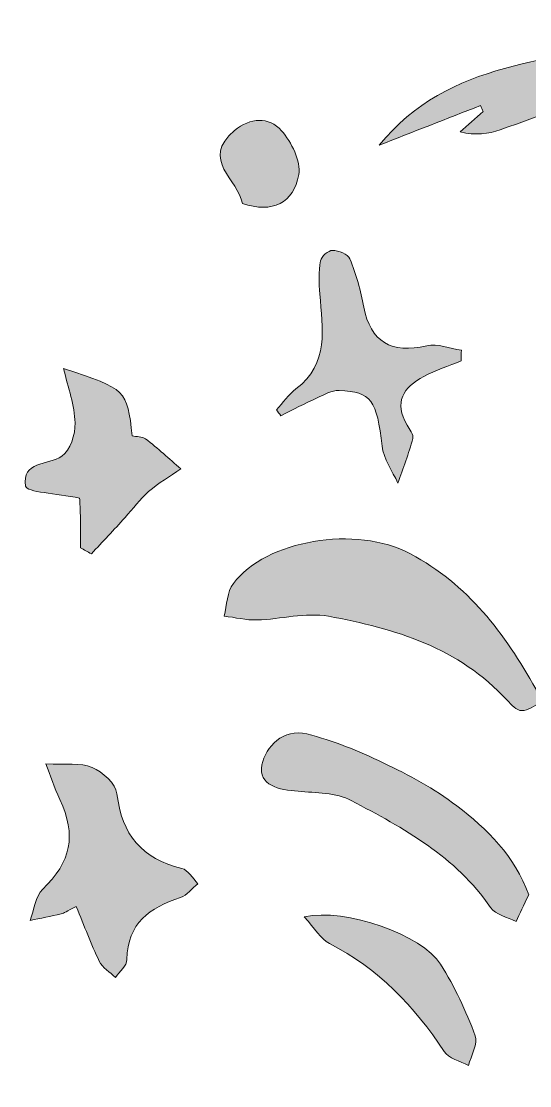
# Model space of a CAD drawing. Header units: centimetres. Extents: x -3.2 to 24.3, y 7.3 to 22.4.
# Drawn here: x 5.027 to 6.617, y 18.5 to 21.83 of the extents above; entities that cross this region are included whole.
import ezdxf

# ---------------------------------------------------------------- set-up
doc = ezdxf.new("R2010")
doc.units = ezdxf.units.CM
doc.header["$MEASUREMENT"] = 0
doc.layers.add('Layer 1', color=7, linetype='Continuous', lineweight=0)

msp = doc.modelspace()

# ---------------------------------------------------------------- hatches: boundary and pattern name
at = {"layer": 'Layer 1', "true_color": 0x000000, "transparency": 33554687}
h = msp.add_hatch(color=18, dxfattribs=at)
h.dxf.hatch_style = 2
edge = h.paths.add_edge_path()
edge.add_spline(control_points=[(7.7398, 21.519), (7.5624, 21.3277), (7.3444, 21.3286), (7.1192, 21.3727), (7.0117, 21.3938), (6.9066, 21.423), (6.798, 21.3813), (6.7869, 21.3771), (6.7727, 21.3793), (6.7602, 21.3807), (6.7549, 21.3813), (6.7502, 21.3876), (6.7427, 21.3931), (6.744, 21.4006), (6.7427, 21.4145), (6.7477, 21.4173), (6.9019, 21.5044), (7.0662, 21.5548), (7.245, 21.5502), (7.2529, 21.55), (7.2615, 21.5418), (7.2682, 21.5356), (7.3766, 21.4342), (7.4815, 21.4795), (7.5898, 21.5405), (7.4017, 21.6432), (7.1071, 21.6896), (6.9292, 21.6351), (6.7924, 21.5932), (6.6599, 21.5374), (6.5247, 21.49), (6.4876, 21.477), (6.4476, 21.4723), (6.3993, 21.4835), (6.4232, 21.5048), (6.4472, 21.526), (6.4711, 21.5473), (6.4686, 21.5536), (6.466, 21.5598), (6.4634, 21.566), (6.3577, 21.5247), (6.2521, 21.4833), (6.1464, 21.4419), (6.3645, 21.7108), (6.6938, 21.7024), (6.9819, 21.7758), (7.1927, 21.8295), (7.6204, 21.6468), (7.7398, 21.519)], knot_values=[0, 0, 0, 0, 1, 1, 1, 2, 2, 2, 3, 3, 3, 4, 4, 4, 5, 5, 5, 6, 6, 6, 7, 7, 7, 8, 8, 8, 9, 9, 9, 10, 10, 10, 11, 11, 11, 12, 12, 12, 13, 13, 13, 14, 14, 14, 15, 15, 15, 16, 16, 16, 16], degree=3, periodic=0)
h = msp.add_hatch(color=18, dxfattribs=at)
h.dxf.hatch_style = 2
edge = h.paths.add_edge_path()
edge.add_spline(control_points=[(5.7184, 21.2598), (5.707, 21.3332), (5.5842, 21.3967), (5.6942, 21.4878), (5.7429, 21.5282), (5.8012, 21.5324), (5.8407, 21.4873), (5.872, 21.4516), (5.9019, 21.3922), (5.8946, 21.3498), (5.8793, 21.2612), (5.8125, 21.2277), (5.7184, 21.2598)], knot_values=[0, 0, 0, 0, 1, 1, 1, 2, 2, 2, 3, 3, 3, 4, 4, 4, 4], degree=3, periodic=0)
h = msp.add_hatch(color=18, dxfattribs=at)
h.dxf.hatch_style = 2
edge = h.paths.add_edge_path()
edge.add_spline(control_points=[(5.825, 20.6144), (5.8452, 20.6363), (5.8627, 20.6617), (5.886, 20.6795), (5.9903, 20.7592), (5.9693, 20.8686), (5.9606, 20.9761), (5.9578, 21.0107), (5.9569, 21.0463), (5.9626, 21.0803), (5.9648, 21.0936), (5.9874, 21.1132), (6.0003, 21.1129), (6.0194, 21.1124), (6.049, 21.101), (6.0548, 21.0865), (6.0741, 21.0381), (6.0884, 20.9869), (6.0981, 20.9356), (6.1185, 20.827), (6.1846, 20.7882), (6.295, 20.8145), (6.328, 20.8224), (6.3669, 20.8061), (6.4031, 20.8009), (6.4029, 20.7896), (6.4026, 20.7784), (6.4024, 20.7672), (6.3633, 20.7511), (6.3227, 20.7379), (6.2854, 20.7184), (6.2215, 20.6851), (6.1913, 20.6374), (6.2334, 20.5662), (6.2411, 20.5531), (6.2545, 20.5364), (6.2515, 20.525), (6.2387, 20.4774), (6.2207, 20.4313), (6.2046, 20.3846), (6.1875, 20.4232), (6.1597, 20.4605), (6.1551, 20.5006), (6.1387, 20.6437), (6.1228, 20.6709), (6.0206, 20.6748), (5.998, 20.6757), (5.9741, 20.6615), (5.952, 20.6515), (5.9136, 20.6341), (5.8763, 20.6145), (5.8385, 20.5958), (5.834, 20.602), (5.8295, 20.6082), (5.825, 20.6144)], knot_values=[0, 0, 0, 0, 1, 1, 1, 2, 2, 2, 3, 3, 3, 4, 4, 4, 5, 5, 5, 6, 6, 6, 7, 7, 7, 8, 8, 8, 9, 9, 9, 10, 10, 10, 11, 11, 11, 12, 12, 12, 13, 13, 13, 14, 14, 14, 15, 15, 15, 16, 16, 16, 17, 17, 17, 18, 18, 18, 18], degree=3, periodic=0)
h = msp.add_hatch(color=18, dxfattribs=at)
h.dxf.hatch_style = 2
edge = h.paths.add_edge_path()
edge.add_spline(control_points=[(5.2095, 20.3379), (5.1359, 20.353), (5.0438, 20.3565), (5.0406, 20.3753), (5.0271, 20.4532), (5.1106, 20.4406), (5.1542, 20.4693), (5.1803, 20.4865), (5.1963, 20.5379), (5.1952, 20.5733), (5.1937, 20.6277), (5.1736, 20.6817), (5.1595, 20.744), (5.3569, 20.6778), (5.3569, 20.6778), (5.3742, 20.5325), (5.387, 20.53), (5.4052, 20.5316), (5.4159, 20.5234), (5.454, 20.494), (5.4895, 20.4612), (5.526, 20.4297), (5.4922, 20.4062), (5.4561, 20.3851), (5.4251, 20.3583), (5.3977, 20.3346), (5.3763, 20.3041), (5.3516, 20.2771), (5.3167, 20.2391), (5.2813, 20.2015), (5.2461, 20.1638), (5.2349, 20.1701), (5.2236, 20.1764), (5.2124, 20.1827), (5.2124, 20.2125), (5.2128, 20.2424), (5.2122, 20.2722), (5.2117, 20.2997), (5.2099, 20.3271), (5.2095, 20.3379)], knot_values=[0, 0, 0, 0, 1, 1, 1, 2, 2, 2, 3, 3, 3, 4, 4, 4, 5, 5, 5, 6, 6, 6, 7, 7, 7, 8, 8, 8, 9, 9, 9, 10, 10, 10, 11, 11, 11, 12, 12, 12, 13, 13, 13, 13], degree=3, periodic=0)
h = msp.add_hatch(color=18, dxfattribs=at)
h.dxf.hatch_style = 2
edge = h.paths.add_edge_path()
edge.add_spline(control_points=[(6.6505, 19.6979), (6.6317, 19.6894), (6.6116, 19.6734), (6.5915, 19.6734), (6.5763, 19.6735), (6.5588, 19.6919), (6.5462, 19.7057), (6.3961, 19.8702), (6.1953, 19.9307), (5.9873, 19.9684), (5.9162, 19.9813), (5.8391, 19.9591), (5.7647, 19.957), (5.7303, 19.956), (5.6957, 19.9647), (5.6612, 19.969), (5.6703, 20.0034), (5.6704, 20.0447), (5.6902, 20.0712), (5.7913, 20.206), (6.0738, 20.2551), (6.2442, 20.1639), (6.4217, 20.0688), (6.54, 19.9146), (6.6356, 19.7415), (6.6402, 19.7333), (6.6419, 19.7235), (6.6505, 19.6979)], knot_values=[0, 0, 0, 0, 1, 1, 1, 2, 2, 2, 3, 3, 3, 4, 4, 4, 5, 5, 5, 6, 6, 6, 7, 7, 7, 8, 8, 8, 9, 9, 9, 9], degree=3, periodic=0)
h = msp.add_hatch(color=18, dxfattribs=at)
h.dxf.hatch_style = 2
edge = h.paths.add_edge_path()
edge.add_spline(control_points=[(6.6138, 19.0974), (6.5983, 19.0647), (6.5862, 19.0392), (6.5741, 19.0137), (6.5471, 19.0278), (6.5097, 19.0349), (6.4946, 19.0572), (6.3859, 19.2173), (6.2223, 19.3058), (6.0589, 19.3921), (6.0114, 19.4171), (5.9488, 19.4165), (5.8926, 19.421), (5.8342, 19.4258), (5.7664, 19.4385), (5.7794, 19.5041), (5.7904, 19.5594), (5.8468, 19.6188), (5.9197, 19.6004), (6.0018, 19.5797), (6.0821, 19.5471), (6.1587, 19.5103), (6.2388, 19.4717), (6.3189, 19.4291), (6.3892, 19.3754), (6.4836, 19.3032), (6.5694, 19.2194), (6.6138, 19.0974)], knot_values=[0, 0, 0, 0, 1, 1, 1, 2, 2, 2, 3, 3, 3, 4, 4, 4, 5, 5, 5, 6, 6, 6, 7, 7, 7, 8, 8, 8, 9, 9, 9, 9], degree=3, periodic=0)
h = msp.add_hatch(color=18, dxfattribs=at)
h.dxf.hatch_style = 2
edge = h.paths.add_edge_path()
edge.add_spline(control_points=[(5.1991, 19.0606), (5.1687, 19.0455), (5.1607, 19.0396), (5.1517, 19.0375), (5.1197, 19.0301), (5.0873, 19.024), (5.055, 19.0174), (5.0674, 19.0502), (5.0709, 19.092), (5.0936, 19.1142), (5.1827, 19.2013), (5.2006, 19.2826), (5.1473, 19.3958), (5.1302, 19.4321), (5.1182, 19.4708), (5.1043, 19.5072), (5.1661, 19.5037), (5.2122, 19.5114), (5.2483, 19.4959), (5.2811, 19.4817), (5.3227, 19.4445), (5.3262, 19.4135), (5.3406, 19.2851), (5.4044, 19.21), (5.5291, 19.1799), (5.5486, 19.1752), (5.5627, 19.1485), (5.5794, 19.132), (5.5612, 19.1173), (5.5453, 19.096), (5.5246, 19.089), (5.4296, 19.057), (5.3583, 19.0089), (5.3576, 18.8949), (5.3574, 18.876), (5.3341, 18.8572), (5.3215, 18.8384), (5.3042, 18.8553), (5.2808, 18.8693), (5.2708, 18.8898), (5.2448, 18.9427), (5.2246, 18.9985), (5.1991, 19.0606)], knot_values=[0, 0, 0, 0, 1, 1, 1, 2, 2, 2, 3, 3, 3, 4, 4, 4, 5, 5, 5, 6, 6, 6, 7, 7, 7, 8, 8, 8, 9, 9, 9, 10, 10, 10, 11, 11, 11, 12, 12, 12, 13, 13, 13, 14, 14, 14, 14], degree=3, periodic=0)
h = msp.add_hatch(color=18, dxfattribs=at)
h.dxf.hatch_style = 2
edge = h.paths.add_edge_path()
edge.add_spline(control_points=[(5.9119, 19.0282), (6.041, 19.0578), (6.2807, 18.9715), (6.3384, 18.8801), (6.3823, 18.8103), (6.4176, 18.7338), (6.4466, 18.6565), (6.456, 18.6317), (6.4333, 18.5947), (6.4253, 18.5633), (6.3994, 18.5776), (6.3634, 18.5853), (6.3492, 18.6072), (6.2568, 18.7492), (6.1432, 18.8662), (5.9908, 18.9446), (5.9633, 18.9588), (5.9455, 18.9917), (5.9119, 19.0282)], knot_values=[0, 0, 0, 0, 1, 1, 1, 2, 2, 2, 3, 3, 3, 4, 4, 4, 5, 5, 5, 6, 6, 6, 6], degree=3, periodic=0)
h = msp.add_hatch(color=18, dxfattribs=at)
h.dxf.hatch_style = 2
edge = h.paths.add_edge_path()
edge.add_spline(control_points=[(6.1591, 17.7927), (6.1773, 17.8316), (6.1879, 17.8771), (6.2149, 17.9084), (6.3544, 18.0696), (6.5104, 18.1983), (6.7442, 18.1905), (6.9758, 18.1829), (7.1427, 18.282), (7.2558, 18.4943), (7.3952, 18.756), (7.6508, 18.859), (7.9253, 18.9131), (7.9641, 18.9208), (8.0224, 18.8731), (8.0597, 18.8382), (8.2019, 18.7052), (8.3041, 18.5454), (8.3594, 18.3519), (8.3028, 18.3139), (8.2441, 18.2773), (8.1882, 18.2366), (8.0864, 18.1625), (7.9823, 18.0907), (7.8866, 18.0093), (7.7872, 17.9247), (7.7257, 17.8186), (7.7509, 17.6791), (7.7572, 17.6446), (7.7563, 17.6089), (7.7597, 17.5738), (7.7853, 17.3146), (7.6047, 17.0996), (7.3413, 17.0763), (7.1281, 17.0574), (7.0161, 16.932), (7.0204, 16.7173), (7.0206, 16.7081), (7.0175, 16.6989), (7.0122, 16.6675), (6.9397, 16.6878), (6.8485, 16.6867), (6.8051, 16.7316), (6.7399, 16.799), (6.7359, 16.9019), (6.7803, 16.9935), (6.8967, 17.2343), (7.1015, 17.3518), (7.3559, 17.39), (7.5021, 17.412), (7.6035, 17.4894), (7.6689, 17.615), (7.7022, 17.6789), (7.6733, 17.7374), (7.6137, 17.8011), (7.566, 17.722), (7.5228, 17.6503), (7.4729, 17.5677), (7.3528, 17.8437), (7.5218, 18.1993), (7.7095, 18.2535), (7.7288, 18.294), (7.7435, 18.3224), (7.756, 18.3517), (7.7737, 18.3929), (7.7898, 18.4347), (7.8066, 18.4762), (7.7622, 18.4795), (7.7071, 18.5011), (7.6754, 18.4826), (7.5891, 18.4322), (7.4959, 18.378), (7.4361, 18.3014), (7.3194, 18.1519), (7.1863, 18.0313), (7.002, 17.9857), (6.9158, 17.9643), (6.8153, 17.9546), (6.7318, 17.9776), (6.5721, 18.0215), (6.451, 17.9753), (6.3364, 17.8722), (6.2912, 17.8316), (6.2393, 17.7986), (6.1904, 17.7622), (6.18, 17.7723), (6.1695, 17.7825), (6.1591, 17.7927)], knot_values=[0, 0, 0, 0, 1, 1, 1, 2, 2, 2, 3, 3, 3, 4, 4, 4, 5, 5, 5, 6, 6, 6, 7, 7, 7, 8, 8, 8, 9, 9, 9, 10, 10, 10, 11, 11, 11, 12, 12, 12, 13, 13, 13, 14, 14, 14, 15, 15, 15, 16, 16, 16, 17, 17, 17, 18, 18, 18, 19, 19, 19, 20, 20, 20, 21, 21, 21, 22, 22, 22, 23, 23, 23, 24, 24, 24, 25, 25, 25, 26, 26, 26, 27, 27, 27, 28, 28, 28, 29, 29, 29, 29], degree=3, periodic=0)

# ---------------------------------------------------------------- linework, layer by layer
at = {"layer": 'Layer 1', "color": 18, "lineweight": 0, "true_color": 0x000000}
for points, knots in [([(7.7398, 21.519), (7.5624, 21.3277), (7.3444, 21.3286), (7.1192, 21.3727), (7.0117, 21.3938), (6.9066, 21.423), (6.798, 21.3813), (6.7869, 21.3771), (6.7727, 21.3793), (6.7602, 21.3807), (6.7549, 21.3813), (6.7502, 21.3876), (6.7427, 21.3931), (6.744, 21.4006), (6.7427, 21.4145), (6.7477, 21.4173), (6.9019, 21.5044), (7.0662, 21.5548), (7.245, 21.5502), (7.2529, 21.55), (7.2615, 21.5418), (7.2682, 21.5356), (7.3766, 21.4342), (7.4815, 21.4795), (7.5898, 21.5405), (7.4017, 21.6432), (7.1071, 21.6896), (6.9292, 21.6351), (6.7924, 21.5932), (6.6599, 21.5374), (6.5247, 21.49), (6.4876, 21.477), (6.4476, 21.4723), (6.3993, 21.4835), (6.4232, 21.5048), (6.4472, 21.526), (6.4711, 21.5473), (6.4686, 21.5536), (6.466, 21.5598), (6.4634, 21.566), (6.3577, 21.5247), (6.2521, 21.4833), (6.1464, 21.4419), (6.3645, 21.7108), (6.6938, 21.7024), (6.9819, 21.7758), (7.1927, 21.8295), (7.6204, 21.6468), (7.7398, 21.519)], [0, 0, 0, 0, 1, 1, 1, 2, 2, 2, 3, 3, 3, 4, 4, 4, 5, 5, 5, 6, 6, 6, 7, 7, 7, 8, 8, 8, 9, 9, 9, 10, 10, 10, 11, 11, 11, 12, 12, 12, 13, 13, 13, 14, 14, 14, 15, 15, 15, 16, 16, 16, 16]), ([(7.7398, 21.519), (7.5624, 21.3277), (7.3444, 21.3286), (7.1192, 21.3727), (7.0117, 21.3938), (6.9066, 21.423), (6.798, 21.3813), (6.7869, 21.3771), (6.7727, 21.3793), (6.7602, 21.3807), (6.7549, 21.3813), (6.7502, 21.3876), (6.7427, 21.3931), (6.744, 21.4006), (6.7427, 21.4145), (6.7477, 21.4173), (6.9019, 21.5044), (7.0662, 21.5548), (7.245, 21.5502), (7.2529, 21.55), (7.2615, 21.5418), (7.2682, 21.5356), (7.3766, 21.4342), (7.4815, 21.4795), (7.5898, 21.5405), (7.4017, 21.6432), (7.1071, 21.6896), (6.9292, 21.6351), (6.7924, 21.5932), (6.6599, 21.5374), (6.5247, 21.49), (6.4876, 21.477), (6.4476, 21.4723), (6.3993, 21.4835), (6.4232, 21.5048), (6.4472, 21.526), (6.4711, 21.5473), (6.4686, 21.5536), (6.466, 21.5598), (6.4634, 21.566), (6.3577, 21.5247), (6.2521, 21.4833), (6.1464, 21.4419), (6.3645, 21.7108), (6.6938, 21.7024), (6.9819, 21.7758), (7.1927, 21.8295), (7.6204, 21.6468), (7.7398, 21.519)], [0, 0, 0, 0, 1, 1, 1, 2, 2, 2, 3, 3, 3, 4, 4, 4, 5, 5, 5, 6, 6, 6, 7, 7, 7, 8, 8, 8, 9, 9, 9, 10, 10, 10, 11, 11, 11, 12, 12, 12, 13, 13, 13, 14, 14, 14, 15, 15, 15, 16, 16, 16, 16]), ([(5.7184, 21.2598), (5.707, 21.3332), (5.5842, 21.3967), (5.6942, 21.4878), (5.7429, 21.5282), (5.8012, 21.5324), (5.8407, 21.4873), (5.872, 21.4516), (5.9019, 21.3922), (5.8946, 21.3498), (5.8793, 21.2612), (5.8125, 21.2277), (5.7184, 21.2598)], [0, 0, 0, 0, 1, 1, 1, 2, 2, 2, 3, 3, 3, 4, 4, 4, 4]), ([(5.7184, 21.2598), (5.707, 21.3332), (5.5842, 21.3967), (5.6942, 21.4878), (5.7429, 21.5282), (5.8012, 21.5324), (5.8407, 21.4873), (5.872, 21.4516), (5.9019, 21.3922), (5.8946, 21.3498), (5.8793, 21.2612), (5.8125, 21.2277), (5.7184, 21.2598)], [0, 0, 0, 0, 1, 1, 1, 2, 2, 2, 3, 3, 3, 4, 4, 4, 4]), ([(5.825, 20.6144), (5.8452, 20.6363), (5.8627, 20.6617), (5.886, 20.6795), (5.9903, 20.7592), (5.9693, 20.8686), (5.9606, 20.9761), (5.9578, 21.0107), (5.9569, 21.0463), (5.9626, 21.0803), (5.9648, 21.0936), (5.9874, 21.1132), (6.0003, 21.1129), (6.0194, 21.1124), (6.049, 21.101), (6.0548, 21.0865), (6.0741, 21.0381), (6.0884, 20.9869), (6.0981, 20.9356), (6.1185, 20.827), (6.1846, 20.7882), (6.295, 20.8145), (6.328, 20.8224), (6.3669, 20.8061), (6.4031, 20.8009), (6.4029, 20.7896), (6.4026, 20.7784), (6.4024, 20.7672), (6.3633, 20.7511), (6.3227, 20.7379), (6.2854, 20.7184), (6.2215, 20.6851), (6.1913, 20.6374), (6.2334, 20.5662), (6.2411, 20.5531), (6.2545, 20.5364), (6.2515, 20.525), (6.2387, 20.4774), (6.2207, 20.4313), (6.2046, 20.3846), (6.1875, 20.4232), (6.1597, 20.4605), (6.1551, 20.5006), (6.1387, 20.6437), (6.1228, 20.6709), (6.0206, 20.6748), (5.998, 20.6757), (5.9741, 20.6615), (5.952, 20.6515), (5.9136, 20.6341), (5.8763, 20.6145), (5.8385, 20.5958), (5.834, 20.602), (5.8295, 20.6082), (5.825, 20.6144)], [0, 0, 0, 0, 1, 1, 1, 2, 2, 2, 3, 3, 3, 4, 4, 4, 5, 5, 5, 6, 6, 6, 7, 7, 7, 8, 8, 8, 9, 9, 9, 10, 10, 10, 11, 11, 11, 12, 12, 12, 13, 13, 13, 14, 14, 14, 15, 15, 15, 16, 16, 16, 17, 17, 17, 18, 18, 18, 18]), ([(5.825, 20.6144), (5.8452, 20.6363), (5.8627, 20.6617), (5.886, 20.6795), (5.9903, 20.7592), (5.9693, 20.8686), (5.9606, 20.9761), (5.9578, 21.0107), (5.9569, 21.0463), (5.9626, 21.0803), (5.9648, 21.0936), (5.9874, 21.1132), (6.0003, 21.1129), (6.0194, 21.1124), (6.049, 21.101), (6.0548, 21.0865), (6.0741, 21.0381), (6.0884, 20.9869), (6.0981, 20.9356), (6.1185, 20.827), (6.1846, 20.7882), (6.295, 20.8145), (6.328, 20.8224), (6.3669, 20.8061), (6.4031, 20.8009), (6.4029, 20.7896), (6.4026, 20.7784), (6.4024, 20.7672), (6.3633, 20.7511), (6.3227, 20.7379), (6.2854, 20.7184), (6.2215, 20.6851), (6.1913, 20.6374), (6.2334, 20.5662), (6.2411, 20.5531), (6.2545, 20.5364), (6.2515, 20.525), (6.2387, 20.4774), (6.2207, 20.4313), (6.2046, 20.3846), (6.1875, 20.4232), (6.1597, 20.4605), (6.1551, 20.5006), (6.1387, 20.6437), (6.1228, 20.6709), (6.0206, 20.6748), (5.998, 20.6757), (5.9741, 20.6615), (5.952, 20.6515), (5.9136, 20.6341), (5.8763, 20.6145), (5.8385, 20.5958), (5.834, 20.602), (5.8295, 20.6082), (5.825, 20.6144)], [0, 0, 0, 0, 1, 1, 1, 2, 2, 2, 3, 3, 3, 4, 4, 4, 5, 5, 5, 6, 6, 6, 7, 7, 7, 8, 8, 8, 9, 9, 9, 10, 10, 10, 11, 11, 11, 12, 12, 12, 13, 13, 13, 14, 14, 14, 15, 15, 15, 16, 16, 16, 17, 17, 17, 18, 18, 18, 18]), ([(5.2095, 20.3379), (5.1359, 20.353), (5.0438, 20.3565), (5.0406, 20.3753), (5.0271, 20.4532), (5.1106, 20.4406), (5.1542, 20.4693), (5.1803, 20.4865), (5.1963, 20.5379), (5.1952, 20.5733), (5.1937, 20.6277), (5.1736, 20.6817), (5.1595, 20.744), (5.3569, 20.6778), (5.3569, 20.6778), (5.3742, 20.5325), (5.387, 20.53), (5.4052, 20.5316), (5.4159, 20.5234), (5.454, 20.494), (5.4895, 20.4612), (5.526, 20.4297), (5.4922, 20.4062), (5.4561, 20.3851), (5.4251, 20.3583), (5.3977, 20.3346), (5.3763, 20.3041), (5.3516, 20.2771), (5.3167, 20.2391), (5.2813, 20.2015), (5.2461, 20.1638), (5.2349, 20.1701), (5.2236, 20.1764), (5.2124, 20.1827), (5.2124, 20.2125), (5.2128, 20.2424), (5.2122, 20.2722), (5.2117, 20.2997), (5.2099, 20.3271), (5.2095, 20.3379)], [0, 0, 0, 0, 1, 1, 1, 2, 2, 2, 3, 3, 3, 4, 4, 4, 5, 5, 5, 6, 6, 6, 7, 7, 7, 8, 8, 8, 9, 9, 9, 10, 10, 10, 11, 11, 11, 12, 12, 12, 13, 13, 13, 13]), ([(5.2095, 20.3379), (5.1359, 20.353), (5.0438, 20.3565), (5.0406, 20.3753), (5.0271, 20.4532), (5.1106, 20.4406), (5.1542, 20.4693), (5.1803, 20.4865), (5.1963, 20.5379), (5.1952, 20.5733), (5.1937, 20.6277), (5.1736, 20.6817), (5.1595, 20.744), (5.3569, 20.6778), (5.3569, 20.6778), (5.3742, 20.5325), (5.387, 20.53), (5.4052, 20.5316), (5.4159, 20.5234), (5.454, 20.494), (5.4895, 20.4612), (5.526, 20.4297), (5.4922, 20.4062), (5.4561, 20.3851), (5.4251, 20.3583), (5.3977, 20.3346), (5.3763, 20.3041), (5.3516, 20.2771), (5.3167, 20.2391), (5.2813, 20.2015), (5.2461, 20.1638), (5.2349, 20.1701), (5.2236, 20.1764), (5.2124, 20.1827), (5.2124, 20.2125), (5.2128, 20.2424), (5.2122, 20.2722), (5.2117, 20.2997), (5.2099, 20.3271), (5.2095, 20.3379)], [0, 0, 0, 0, 1, 1, 1, 2, 2, 2, 3, 3, 3, 4, 4, 4, 5, 5, 5, 6, 6, 6, 7, 7, 7, 8, 8, 8, 9, 9, 9, 10, 10, 10, 11, 11, 11, 12, 12, 12, 13, 13, 13, 13]), ([(6.6505, 19.6979), (6.6317, 19.6894), (6.6116, 19.6734), (6.5915, 19.6734), (6.5763, 19.6735), (6.5588, 19.6919), (6.5462, 19.7057), (6.3961, 19.8702), (6.1953, 19.9307), (5.9873, 19.9684), (5.9162, 19.9813), (5.8391, 19.9591), (5.7647, 19.957), (5.7303, 19.956), (5.6957, 19.9647), (5.6612, 19.969), (5.6703, 20.0034), (5.6704, 20.0447), (5.6902, 20.0712), (5.7913, 20.206), (6.0738, 20.2551), (6.2442, 20.1639), (6.4217, 20.0688), (6.54, 19.9146), (6.6356, 19.7415), (6.6402, 19.7333), (6.6419, 19.7235), (6.6505, 19.6979)], [0, 0, 0, 0, 1, 1, 1, 2, 2, 2, 3, 3, 3, 4, 4, 4, 5, 5, 5, 6, 6, 6, 7, 7, 7, 8, 8, 8, 9, 9, 9, 9]), ([(6.6505, 19.6979), (6.6317, 19.6894), (6.6116, 19.6734), (6.5915, 19.6734), (6.5763, 19.6735), (6.5588, 19.6919), (6.5462, 19.7057), (6.3961, 19.8702), (6.1953, 19.9307), (5.9873, 19.9684), (5.9162, 19.9813), (5.8391, 19.9591), (5.7647, 19.957), (5.7303, 19.956), (5.6957, 19.9647), (5.6612, 19.969), (5.6703, 20.0034), (5.6704, 20.0447), (5.6902, 20.0712), (5.7913, 20.206), (6.0738, 20.2551), (6.2442, 20.1639), (6.4217, 20.0688), (6.54, 19.9146), (6.6356, 19.7415), (6.6402, 19.7333), (6.6419, 19.7235), (6.6505, 19.6979)], [0, 0, 0, 0, 1, 1, 1, 2, 2, 2, 3, 3, 3, 4, 4, 4, 5, 5, 5, 6, 6, 6, 7, 7, 7, 8, 8, 8, 9, 9, 9, 9]), ([(6.6138, 19.0974), (6.5983, 19.0647), (6.5862, 19.0392), (6.5741, 19.0137), (6.5471, 19.0278), (6.5097, 19.0349), (6.4946, 19.0572), (6.3859, 19.2173), (6.2223, 19.3058), (6.0589, 19.3921), (6.0114, 19.4171), (5.9488, 19.4165), (5.8926, 19.421), (5.8342, 19.4258), (5.7664, 19.4385), (5.7794, 19.5041), (5.7904, 19.5594), (5.8468, 19.6188), (5.9197, 19.6004), (6.0018, 19.5797), (6.0821, 19.5471), (6.1587, 19.5103), (6.2388, 19.4717), (6.3189, 19.4291), (6.3892, 19.3754), (6.4836, 19.3032), (6.5694, 19.2194), (6.6138, 19.0974)], [0, 0, 0, 0, 1, 1, 1, 2, 2, 2, 3, 3, 3, 4, 4, 4, 5, 5, 5, 6, 6, 6, 7, 7, 7, 8, 8, 8, 9, 9, 9, 9]), ([(6.6138, 19.0974), (6.5983, 19.0647), (6.5862, 19.0392), (6.5741, 19.0137), (6.5471, 19.0278), (6.5097, 19.0349), (6.4946, 19.0572), (6.3859, 19.2173), (6.2223, 19.3058), (6.0589, 19.3921), (6.0114, 19.4171), (5.9488, 19.4165), (5.8926, 19.421), (5.8342, 19.4258), (5.7664, 19.4385), (5.7794, 19.5041), (5.7904, 19.5594), (5.8468, 19.6188), (5.9197, 19.6004), (6.0018, 19.5797), (6.0821, 19.5471), (6.1587, 19.5103), (6.2388, 19.4717), (6.3189, 19.4291), (6.3892, 19.3754), (6.4836, 19.3032), (6.5694, 19.2194), (6.6138, 19.0974)], [0, 0, 0, 0, 1, 1, 1, 2, 2, 2, 3, 3, 3, 4, 4, 4, 5, 5, 5, 6, 6, 6, 7, 7, 7, 8, 8, 8, 9, 9, 9, 9]), ([(5.1991, 19.0606), (5.1687, 19.0455), (5.1607, 19.0396), (5.1517, 19.0375), (5.1197, 19.0301), (5.0873, 19.024), (5.055, 19.0174), (5.0674, 19.0502), (5.0709, 19.092), (5.0936, 19.1142), (5.1827, 19.2013), (5.2006, 19.2826), (5.1473, 19.3958), (5.1302, 19.4321), (5.1182, 19.4708), (5.1043, 19.5072), (5.1661, 19.5037), (5.2122, 19.5114), (5.2483, 19.4959), (5.2811, 19.4817), (5.3227, 19.4445), (5.3262, 19.4135), (5.3406, 19.2851), (5.4044, 19.21), (5.5291, 19.1799), (5.5486, 19.1752), (5.5627, 19.1485), (5.5794, 19.132), (5.5612, 19.1173), (5.5453, 19.096), (5.5246, 19.089), (5.4296, 19.057), (5.3583, 19.0089), (5.3576, 18.8949), (5.3574, 18.876), (5.3341, 18.8572), (5.3215, 18.8384), (5.3042, 18.8553), (5.2808, 18.8693), (5.2708, 18.8898), (5.2448, 18.9427), (5.2246, 18.9985), (5.1991, 19.0606)], [0, 0, 0, 0, 1, 1, 1, 2, 2, 2, 3, 3, 3, 4, 4, 4, 5, 5, 5, 6, 6, 6, 7, 7, 7, 8, 8, 8, 9, 9, 9, 10, 10, 10, 11, 11, 11, 12, 12, 12, 13, 13, 13, 14, 14, 14, 14]), ([(5.1991, 19.0606), (5.1687, 19.0455), (5.1607, 19.0396), (5.1517, 19.0375), (5.1197, 19.0301), (5.0873, 19.024), (5.055, 19.0174), (5.0674, 19.0502), (5.0709, 19.092), (5.0936, 19.1142), (5.1827, 19.2013), (5.2006, 19.2826), (5.1473, 19.3958), (5.1302, 19.4321), (5.1182, 19.4708), (5.1043, 19.5072), (5.1661, 19.5037), (5.2122, 19.5114), (5.2483, 19.4959), (5.2811, 19.4817), (5.3227, 19.4445), (5.3262, 19.4135), (5.3406, 19.2851), (5.4044, 19.21), (5.5291, 19.1799), (5.5486, 19.1752), (5.5627, 19.1485), (5.5794, 19.132), (5.5612, 19.1173), (5.5453, 19.096), (5.5246, 19.089), (5.4296, 19.057), (5.3583, 19.0089), (5.3576, 18.8949), (5.3574, 18.876), (5.3341, 18.8572), (5.3215, 18.8384), (5.3042, 18.8553), (5.2808, 18.8693), (5.2708, 18.8898), (5.2448, 18.9427), (5.2246, 18.9985), (5.1991, 19.0606)], [0, 0, 0, 0, 1, 1, 1, 2, 2, 2, 3, 3, 3, 4, 4, 4, 5, 5, 5, 6, 6, 6, 7, 7, 7, 8, 8, 8, 9, 9, 9, 10, 10, 10, 11, 11, 11, 12, 12, 12, 13, 13, 13, 14, 14, 14, 14]), ([(5.9119, 19.0282), (6.041, 19.0578), (6.2807, 18.9715), (6.3384, 18.8801), (6.3823, 18.8103), (6.4176, 18.7338), (6.4466, 18.6565), (6.456, 18.6317), (6.4333, 18.5947), (6.4253, 18.5633), (6.3994, 18.5776), (6.3634, 18.5853), (6.3492, 18.6072), (6.2568, 18.7492), (6.1432, 18.8662), (5.9908, 18.9446), (5.9633, 18.9588), (5.9455, 18.9917), (5.9119, 19.0282)], [0, 0, 0, 0, 1, 1, 1, 2, 2, 2, 3, 3, 3, 4, 4, 4, 5, 5, 5, 6, 6, 6, 6]), ([(5.9119, 19.0282), (6.041, 19.0578), (6.2807, 18.9715), (6.3384, 18.8801), (6.3823, 18.8103), (6.4176, 18.7338), (6.4466, 18.6565), (6.456, 18.6317), (6.4333, 18.5947), (6.4253, 18.5633), (6.3994, 18.5776), (6.3634, 18.5853), (6.3492, 18.6072), (6.2568, 18.7492), (6.1432, 18.8662), (5.9908, 18.9446), (5.9633, 18.9588), (5.9455, 18.9917), (5.9119, 19.0282)], [0, 0, 0, 0, 1, 1, 1, 2, 2, 2, 3, 3, 3, 4, 4, 4, 5, 5, 5, 6, 6, 6, 6]), ([(6.1591, 17.7927), (6.1773, 17.8316), (6.1879, 17.8771), (6.2149, 17.9084), (6.3544, 18.0696), (6.5104, 18.1983), (6.7442, 18.1905), (6.9758, 18.1829), (7.1427, 18.282), (7.2558, 18.4943), (7.3952, 18.756), (7.6508, 18.859), (7.9253, 18.9131), (7.9641, 18.9208), (8.0224, 18.8731), (8.0597, 18.8382), (8.2019, 18.7052), (8.3041, 18.5454), (8.3594, 18.3519), (8.3028, 18.3139), (8.2441, 18.2773), (8.1882, 18.2366), (8.0864, 18.1625), (7.9823, 18.0907), (7.8866, 18.0093), (7.7872, 17.9247), (7.7257, 17.8186), (7.7509, 17.6791), (7.7572, 17.6446), (7.7563, 17.6089), (7.7597, 17.5738), (7.7853, 17.3146), (7.6047, 17.0996), (7.3413, 17.0763), (7.1281, 17.0574), (7.0161, 16.932), (7.0204, 16.7173), (7.0206, 16.7081), (7.0175, 16.6989), (7.0122, 16.6675), (6.9397, 16.6878), (6.8485, 16.6867), (6.8051, 16.7316), (6.7399, 16.799), (6.7359, 16.9019), (6.7803, 16.9935), (6.8967, 17.2343), (7.1015, 17.3518), (7.3559, 17.39), (7.5021, 17.412), (7.6035, 17.4894), (7.6689, 17.615), (7.7022, 17.6789), (7.6733, 17.7374), (7.6137, 17.8011), (7.566, 17.722), (7.5228, 17.6503), (7.4729, 17.5677), (7.3528, 17.8437), (7.5218, 18.1993), (7.7095, 18.2535), (7.7288, 18.294), (7.7435, 18.3224), (7.756, 18.3517), (7.7737, 18.3929), (7.7898, 18.4347), (7.8066, 18.4762), (7.7622, 18.4795), (7.7071, 18.5011), (7.6754, 18.4826), (7.5891, 18.4322), (7.4959, 18.378), (7.4361, 18.3014), (7.3194, 18.1519), (7.1863, 18.0313), (7.002, 17.9857), (6.9158, 17.9643), (6.8153, 17.9546), (6.7318, 17.9776), (6.5721, 18.0215), (6.451, 17.9753), (6.3364, 17.8722), (6.2912, 17.8316), (6.2393, 17.7986), (6.1904, 17.7622), (6.18, 17.7723), (6.1695, 17.7825), (6.1591, 17.7927)], [0, 0, 0, 0, 1, 1, 1, 2, 2, 2, 3, 3, 3, 4, 4, 4, 5, 5, 5, 6, 6, 6, 7, 7, 7, 8, 8, 8, 9, 9, 9, 10, 10, 10, 11, 11, 11, 12, 12, 12, 13, 13, 13, 14, 14, 14, 15, 15, 15, 16, 16, 16, 17, 17, 17, 18, 18, 18, 19, 19, 19, 20, 20, 20, 21, 21, 21, 22, 22, 22, 23, 23, 23, 24, 24, 24, 25, 25, 25, 26, 26, 26, 27, 27, 27, 28, 28, 28, 29, 29, 29, 29]), ([(6.1591, 17.7927), (6.1773, 17.8316), (6.1879, 17.8771), (6.2149, 17.9084), (6.3544, 18.0696), (6.5104, 18.1983), (6.7442, 18.1905), (6.9758, 18.1829), (7.1427, 18.282), (7.2558, 18.4943), (7.3952, 18.756), (7.6508, 18.859), (7.9253, 18.9131), (7.9641, 18.9208), (8.0224, 18.8731), (8.0597, 18.8382), (8.2019, 18.7052), (8.3041, 18.5454), (8.3594, 18.3519), (8.3028, 18.3139), (8.2441, 18.2773), (8.1882, 18.2366), (8.0864, 18.1625), (7.9823, 18.0907), (7.8866, 18.0093), (7.7872, 17.9247), (7.7257, 17.8186), (7.7509, 17.6791), (7.7572, 17.6446), (7.7563, 17.6089), (7.7597, 17.5738), (7.7853, 17.3146), (7.6047, 17.0996), (7.3413, 17.0763), (7.1281, 17.0574), (7.0161, 16.932), (7.0204, 16.7173), (7.0206, 16.7081), (7.0175, 16.6989), (7.0122, 16.6675), (6.9397, 16.6878), (6.8485, 16.6867), (6.8051, 16.7316), (6.7399, 16.799), (6.7359, 16.9019), (6.7803, 16.9935), (6.8967, 17.2343), (7.1015, 17.3518), (7.3559, 17.39), (7.5021, 17.412), (7.6035, 17.4894), (7.6689, 17.615), (7.7022, 17.6789), (7.6733, 17.7374), (7.6137, 17.8011), (7.566, 17.722), (7.5228, 17.6503), (7.4729, 17.5677), (7.3528, 17.8437), (7.5218, 18.1993), (7.7095, 18.2535), (7.7288, 18.294), (7.7435, 18.3224), (7.756, 18.3517), (7.7737, 18.3929), (7.7898, 18.4347), (7.8066, 18.4762), (7.7622, 18.4795), (7.7071, 18.5011), (7.6754, 18.4826), (7.5891, 18.4322), (7.4959, 18.378), (7.4361, 18.3014), (7.3194, 18.1519), (7.1863, 18.0313), (7.002, 17.9857), (6.9158, 17.9643), (6.8153, 17.9546), (6.7318, 17.9776), (6.5721, 18.0215), (6.451, 17.9753), (6.3364, 17.8722), (6.2912, 17.8316), (6.2393, 17.7986), (6.1904, 17.7622), (6.18, 17.7723), (6.1695, 17.7825), (6.1591, 17.7927)], [0, 0, 0, 0, 1, 1, 1, 2, 2, 2, 3, 3, 3, 4, 4, 4, 5, 5, 5, 6, 6, 6, 7, 7, 7, 8, 8, 8, 9, 9, 9, 10, 10, 10, 11, 11, 11, 12, 12, 12, 13, 13, 13, 14, 14, 14, 15, 15, 15, 16, 16, 16, 17, 17, 17, 18, 18, 18, 19, 19, 19, 20, 20, 20, 21, 21, 21, 22, 22, 22, 23, 23, 23, 24, 24, 24, 25, 25, 25, 26, 26, 26, 27, 27, 27, 28, 28, 28, 29, 29, 29, 29])]:
    msp.add_open_spline(points, degree=3, knots=knots, dxfattribs=at)
at = {"layer": 'Layer 1'}
for points, knots in [([(7.7398, 21.519), (7.5624, 21.3277), (7.3444, 21.3286), (7.1192, 21.3727), (7.0117, 21.3938), (6.9066, 21.423), (6.798, 21.3813), (6.7869, 21.3771), (6.7727, 21.3793), (6.7602, 21.3807), (6.7549, 21.3813), (6.7502, 21.3876), (6.7427, 21.3931), (6.744, 21.4006), (6.7427, 21.4145), (6.7477, 21.4173), (6.9019, 21.5044), (7.0662, 21.5548), (7.245, 21.5502), (7.2529, 21.55), (7.2615, 21.5418), (7.2682, 21.5356), (7.3766, 21.4342), (7.4815, 21.4795), (7.5898, 21.5405), (7.4017, 21.6432), (7.1071, 21.6896), (6.9292, 21.6351), (6.7924, 21.5932), (6.6599, 21.5374), (6.5247, 21.49), (6.4876, 21.477), (6.4476, 21.4723), (6.3993, 21.4835), (6.4232, 21.5048), (6.4472, 21.526), (6.4711, 21.5473), (6.4686, 21.5536), (6.466, 21.5598), (6.4634, 21.566), (6.3577, 21.5247), (6.2521, 21.4833), (6.1464, 21.4419), (6.3645, 21.7108), (6.6938, 21.7024), (6.9819, 21.7758), (7.1927, 21.8295), (7.6204, 21.6468), (7.7398, 21.519)], [0, 0, 0, 0, 1, 1, 1, 2, 2, 2, 3, 3, 3, 4, 4, 4, 5, 5, 5, 6, 6, 6, 7, 7, 7, 8, 8, 8, 9, 9, 9, 10, 10, 10, 11, 11, 11, 12, 12, 12, 13, 13, 13, 14, 14, 14, 15, 15, 15, 16, 16, 16, 16]), ([(5.7184, 21.2598), (5.707, 21.3332), (5.5842, 21.3967), (5.6942, 21.4878), (5.7429, 21.5282), (5.8012, 21.5324), (5.8407, 21.4873), (5.872, 21.4516), (5.9019, 21.3922), (5.8946, 21.3498), (5.8793, 21.2612), (5.8125, 21.2277), (5.7184, 21.2598)], [0, 0, 0, 0, 1, 1, 1, 2, 2, 2, 3, 3, 3, 4, 4, 4, 4]), ([(5.825, 20.6144), (5.8452, 20.6363), (5.8627, 20.6617), (5.886, 20.6795), (5.9903, 20.7592), (5.9693, 20.8686), (5.9606, 20.9761), (5.9578, 21.0107), (5.9569, 21.0463), (5.9626, 21.0803), (5.9648, 21.0936), (5.9874, 21.1132), (6.0003, 21.1129), (6.0194, 21.1124), (6.049, 21.101), (6.0548, 21.0865), (6.0741, 21.0381), (6.0884, 20.9869), (6.0981, 20.9356), (6.1185, 20.827), (6.1846, 20.7882), (6.295, 20.8145), (6.328, 20.8224), (6.3669, 20.8061), (6.4031, 20.8009), (6.4029, 20.7896), (6.4026, 20.7784), (6.4024, 20.7672), (6.3633, 20.7511), (6.3227, 20.7379), (6.2854, 20.7184), (6.2215, 20.6851), (6.1913, 20.6374), (6.2334, 20.5662), (6.2411, 20.5531), (6.2545, 20.5364), (6.2515, 20.525), (6.2387, 20.4774), (6.2207, 20.4313), (6.2046, 20.3846), (6.1875, 20.4232), (6.1597, 20.4605), (6.1551, 20.5006), (6.1387, 20.6437), (6.1228, 20.6709), (6.0206, 20.6748), (5.998, 20.6757), (5.9741, 20.6615), (5.952, 20.6515), (5.9136, 20.6341), (5.8763, 20.6145), (5.8385, 20.5958), (5.834, 20.602), (5.8295, 20.6082), (5.825, 20.6144)], [0, 0, 0, 0, 1, 1, 1, 2, 2, 2, 3, 3, 3, 4, 4, 4, 5, 5, 5, 6, 6, 6, 7, 7, 7, 8, 8, 8, 9, 9, 9, 10, 10, 10, 11, 11, 11, 12, 12, 12, 13, 13, 13, 14, 14, 14, 15, 15, 15, 16, 16, 16, 17, 17, 17, 18, 18, 18, 18]), ([(5.2095, 20.3379), (5.1359, 20.353), (5.0438, 20.3565), (5.0406, 20.3753), (5.0271, 20.4532), (5.1106, 20.4406), (5.1542, 20.4693), (5.1803, 20.4865), (5.1963, 20.5379), (5.1952, 20.5733), (5.1937, 20.6277), (5.1736, 20.6817), (5.1595, 20.744), (5.3569, 20.6778), (5.3569, 20.6778), (5.3742, 20.5325), (5.387, 20.53), (5.4052, 20.5316), (5.4159, 20.5234), (5.454, 20.494), (5.4895, 20.4612), (5.526, 20.4297), (5.4922, 20.4062), (5.4561, 20.3851), (5.4251, 20.3583), (5.3977, 20.3346), (5.3763, 20.3041), (5.3516, 20.2771), (5.3167, 20.2391), (5.2813, 20.2015), (5.2461, 20.1638), (5.2349, 20.1701), (5.2236, 20.1764), (5.2124, 20.1827), (5.2124, 20.2125), (5.2128, 20.2424), (5.2122, 20.2722), (5.2117, 20.2997), (5.2099, 20.3271), (5.2095, 20.3379)], [0, 0, 0, 0, 1, 1, 1, 2, 2, 2, 3, 3, 3, 4, 4, 4, 5, 5, 5, 6, 6, 6, 7, 7, 7, 8, 8, 8, 9, 9, 9, 10, 10, 10, 11, 11, 11, 12, 12, 12, 13, 13, 13, 13]), ([(6.6505, 19.6979), (6.6317, 19.6894), (6.6116, 19.6734), (6.5915, 19.6734), (6.5763, 19.6735), (6.5588, 19.6919), (6.5462, 19.7057), (6.3961, 19.8702), (6.1953, 19.9307), (5.9873, 19.9684), (5.9162, 19.9813), (5.8391, 19.9591), (5.7647, 19.957), (5.7303, 19.956), (5.6957, 19.9647), (5.6612, 19.969), (5.6703, 20.0034), (5.6704, 20.0447), (5.6902, 20.0712), (5.7913, 20.206), (6.0738, 20.2551), (6.2442, 20.1639), (6.4217, 20.0688), (6.54, 19.9146), (6.6356, 19.7415), (6.6402, 19.7333), (6.6419, 19.7235), (6.6505, 19.6979)], [0, 0, 0, 0, 1, 1, 1, 2, 2, 2, 3, 3, 3, 4, 4, 4, 5, 5, 5, 6, 6, 6, 7, 7, 7, 8, 8, 8, 9, 9, 9, 9]), ([(6.6138, 19.0974), (6.5983, 19.0647), (6.5862, 19.0392), (6.5741, 19.0137), (6.5471, 19.0278), (6.5097, 19.0349), (6.4946, 19.0572), (6.3859, 19.2173), (6.2223, 19.3058), (6.0589, 19.3921), (6.0114, 19.4171), (5.9488, 19.4165), (5.8926, 19.421), (5.8342, 19.4258), (5.7664, 19.4385), (5.7794, 19.5041), (5.7904, 19.5594), (5.8468, 19.6188), (5.9197, 19.6004), (6.0018, 19.5797), (6.0821, 19.5471), (6.1587, 19.5103), (6.2388, 19.4717), (6.3189, 19.4291), (6.3892, 19.3754), (6.4836, 19.3032), (6.5694, 19.2194), (6.6138, 19.0974)], [0, 0, 0, 0, 1, 1, 1, 2, 2, 2, 3, 3, 3, 4, 4, 4, 5, 5, 5, 6, 6, 6, 7, 7, 7, 8, 8, 8, 9, 9, 9, 9]), ([(5.1991, 19.0606), (5.1687, 19.0455), (5.1607, 19.0396), (5.1517, 19.0375), (5.1197, 19.0301), (5.0873, 19.024), (5.055, 19.0174), (5.0674, 19.0502), (5.0709, 19.092), (5.0936, 19.1142), (5.1827, 19.2013), (5.2006, 19.2826), (5.1473, 19.3958), (5.1302, 19.4321), (5.1182, 19.4708), (5.1043, 19.5072), (5.1661, 19.5037), (5.2122, 19.5114), (5.2483, 19.4959), (5.2811, 19.4817), (5.3227, 19.4445), (5.3262, 19.4135), (5.3406, 19.2851), (5.4044, 19.21), (5.5291, 19.1799), (5.5486, 19.1752), (5.5627, 19.1485), (5.5794, 19.132), (5.5612, 19.1173), (5.5453, 19.096), (5.5246, 19.089), (5.4296, 19.057), (5.3583, 19.0089), (5.3576, 18.8949), (5.3574, 18.876), (5.3341, 18.8572), (5.3215, 18.8384), (5.3042, 18.8553), (5.2808, 18.8693), (5.2708, 18.8898), (5.2448, 18.9427), (5.2246, 18.9985), (5.1991, 19.0606)], [0, 0, 0, 0, 1, 1, 1, 2, 2, 2, 3, 3, 3, 4, 4, 4, 5, 5, 5, 6, 6, 6, 7, 7, 7, 8, 8, 8, 9, 9, 9, 10, 10, 10, 11, 11, 11, 12, 12, 12, 13, 13, 13, 14, 14, 14, 14]), ([(5.9119, 19.0282), (6.041, 19.0578), (6.2807, 18.9715), (6.3384, 18.8801), (6.3823, 18.8103), (6.4176, 18.7338), (6.4466, 18.6565), (6.456, 18.6317), (6.4333, 18.5947), (6.4253, 18.5633), (6.3994, 18.5776), (6.3634, 18.5853), (6.3492, 18.6072), (6.2568, 18.7492), (6.1432, 18.8662), (5.9908, 18.9446), (5.9633, 18.9588), (5.9455, 18.9917), (5.9119, 19.0282)], [0, 0, 0, 0, 1, 1, 1, 2, 2, 2, 3, 3, 3, 4, 4, 4, 5, 5, 5, 6, 6, 6, 6]), ([(6.1591, 17.7927), (6.1773, 17.8316), (6.1879, 17.8771), (6.2149, 17.9084), (6.3544, 18.0696), (6.5104, 18.1983), (6.7442, 18.1905), (6.9758, 18.1829), (7.1427, 18.282), (7.2558, 18.4943), (7.3952, 18.756), (7.6508, 18.859), (7.9253, 18.9131), (7.9641, 18.9208), (8.0224, 18.8731), (8.0597, 18.8382), (8.2019, 18.7052), (8.3041, 18.5454), (8.3594, 18.3519), (8.3028, 18.3139), (8.2441, 18.2773), (8.1882, 18.2366), (8.0864, 18.1625), (7.9823, 18.0907), (7.8866, 18.0093), (7.7872, 17.9247), (7.7257, 17.8186), (7.7509, 17.6791), (7.7572, 17.6446), (7.7563, 17.6089), (7.7597, 17.5738), (7.7853, 17.3146), (7.6047, 17.0996), (7.3413, 17.0763), (7.1281, 17.0574), (7.0161, 16.932), (7.0204, 16.7173), (7.0206, 16.7081), (7.0175, 16.6989), (7.0122, 16.6675), (6.9397, 16.6878), (6.8485, 16.6867), (6.8051, 16.7316), (6.7399, 16.799), (6.7359, 16.9019), (6.7803, 16.9935), (6.8967, 17.2343), (7.1015, 17.3518), (7.3559, 17.39), (7.5021, 17.412), (7.6035, 17.4894), (7.6689, 17.615), (7.7022, 17.6789), (7.6733, 17.7374), (7.6137, 17.8011), (7.566, 17.722), (7.5228, 17.6503), (7.4729, 17.5677), (7.3528, 17.8437), (7.5218, 18.1993), (7.7095, 18.2535), (7.7288, 18.294), (7.7435, 18.3224), (7.756, 18.3517), (7.7737, 18.3929), (7.7898, 18.4347), (7.8066, 18.4762), (7.7622, 18.4795), (7.7071, 18.5011), (7.6754, 18.4826), (7.5891, 18.4322), (7.4959, 18.378), (7.4361, 18.3014), (7.3194, 18.1519), (7.1863, 18.0313), (7.002, 17.9857), (6.9158, 17.9643), (6.8153, 17.9546), (6.7318, 17.9776), (6.5721, 18.0215), (6.451, 17.9753), (6.3364, 17.8722), (6.2912, 17.8316), (6.2393, 17.7986), (6.1904, 17.7622), (6.18, 17.7723), (6.1695, 17.7825), (6.1591, 17.7927)], [0, 0, 0, 0, 1, 1, 1, 2, 2, 2, 3, 3, 3, 4, 4, 4, 5, 5, 5, 6, 6, 6, 7, 7, 7, 8, 8, 8, 9, 9, 9, 10, 10, 10, 11, 11, 11, 12, 12, 12, 13, 13, 13, 14, 14, 14, 15, 15, 15, 16, 16, 16, 17, 17, 17, 18, 18, 18, 19, 19, 19, 20, 20, 20, 21, 21, 21, 22, 22, 22, 23, 23, 23, 24, 24, 24, 25, 25, 25, 26, 26, 26, 27, 27, 27, 28, 28, 28, 29, 29, 29, 29])]:
    msp.add_open_spline(points, degree=3, knots=knots, dxfattribs=at)

doc.saveas('drawing.dxf')
